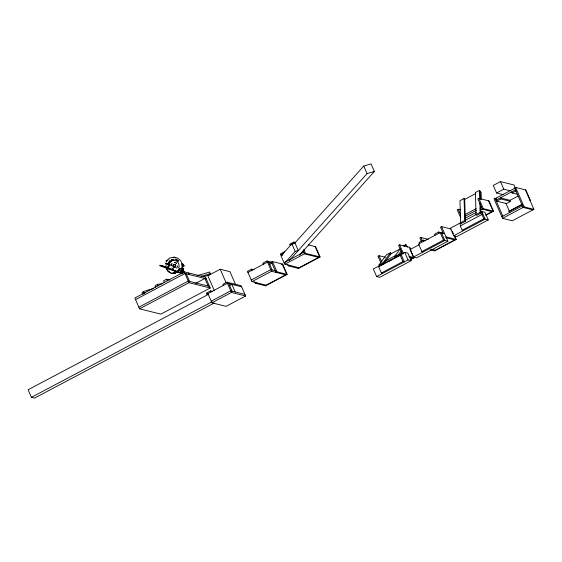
<?xml version="1.0" encoding="UTF-8"?>
<svg xmlns="http://www.w3.org/2000/svg" width="562" height="562" viewBox="0 0 562 562"><rect width="100%" height="100%" fill="white"/><g stroke="black" fill="none" stroke-linecap="round" stroke-linejoin="round"><path stroke-width="0.84" d="M182.636 272.064L182.411 269.978M182.931 272.992L182.896 271.741M183.289 271.53L183.079 272.043M182.903 272.422C182.481 271.039 185.453 272.711 183.563 271.952M177.227 260.213L177.529 260.164M180.325 272.57L182.502 267.126M179.742 268.755L180.627 268.362M176.826 271.734L177.543 272.156L177.992 271.818L177.395 271.277M183.24 272.5L183.212 269.289L183.177 270.835M183.331 271.074L183.303 271.769M182.769 272.605L182.903 272.177L182.973 272.605M181.624 270.589L182.13 270.498L181.659 271.86L181.484 270.821L181.737 271.587M166.19 267.842L165.966 263.866L166.219 263.185L166.717 263.311M181.154 272.12L181.196 271.762M181.287 271.762L182.032 271.86L181.807 271.284M181.744 270.743L181.898 271.235L181.828 270.484L181.21 271.678M181.821 270.701L182.004 271.53M177.662 271.207L178.969 271.003L178.533 270.448M183.36 272.57L183.423 271.846M166.858 261.042L166.626 260.824M166.759 261.049L166.893 260.663M176.173 259.265L175.709 258.998M182.334 267.21L182.805 266.95L182.397 267.828M182.362 268.039L182.552 266.908M181.224 271.594L181.175 272.282M181.94 270.708C182.65 271.502 182.376 269.915 181.828 270.849L181.505 270.736M165.952 260.663L166.921 260.894M166.731 260.937L166.774 260.649M183.233 272.338L183.022 272.127M169.963 272.598L172.562 273.652A3.007 2.789 -76 0 1 174.789 273.132L175.154 272.064A2.171 2.009 -76 0 0 175.147 271.741M173.693 257.684L174.108 257.305L174.719 257.775M181.596 270.624C180.62 271.081 182.411 272.711 181.702 271.727M167.905 263.894L168.045 263.332L168.881 263.135M181.983 271.516L181.456 271.425M184.772 266.044L184.772 265.475M181.119 271.65L181.47 270.828M183.247 265.559L182.903 265.917M169.155 264.583L165.13 263.164L165.474 263.262M182.994 271.256L182.755 272.837M183.324 270.427L183.205 272.057L183.191 270.989M178.084 271.987L160.086 265.285M164.842 266.725L165.453 266.669L165.095 266.55M169.014 264.59L166.591 263.641L169.366 264.899L166.619 263.564M169.281 265.039L168.818 265.285C169.52 264.512 168.319 265.58 169.359 265.454L168.944 264.92L169.485 265.088M171.726 259.335L171.206 260.705L173.314 259.862M182.243 267.477C178.758 281.26 181.47 264.667 182.931 268.488L182.91 269.43L182.601 267.73L182.931 268.488M160.458 265.419L180.711 272.696L182.285 267.716M182.755 270.189L182.116 269.261L182.369 267.505L182.559 268.748M183.015 269.823L182.931 268.179M183.114 270.301L183.1 268.531M183.205 271.418L183.282 269.83M183.472 272.219L183.584 271.903M183.957 272.184L183.521 272.078M184.111 272.127L183.556 271.889M166.204 263.178L169.787 264.463L169.267 265.981L168.256 266.557A2.29 2.122 -76 0 0 170.989 269.24L170.989 269.24M175.379 272.289L175.822 272.844L175.485 272.141M182.362 268.608L181.765 269.029L182.144 269.163M182.306 269.683L182.292 268.481L182.65 268.791M181.94 272.057L181.519 271.952L182.004 271.952M181.842 271.755L181.083 272.247M176.51 271.797L176.988 272.43L176.721 271.713M181.526 272.141L181.828 271.853M168.41 267.575L167.926 268.313M169.295 261.154L168.986 261.632L169.668 261.737M179.58 270.048L179.362 270.54L178.386 270.455M174.649 273.048L174.403 272.352L174.796 272.345M174.754 272.303L174.698 273.055L174.129 273.02M175.674 259.215C177.845 259.658 176.672 261.246 176.173 259.251M174.283 257.649L174.944 257.6M379.013 264.878L386.326 254.909L390.442 252.731L391.047 253.771L383.741 263.74L379.624 265.917L379.013 264.878L383.129 262.7L390.442 252.731M382.701 273.329L381.373 272.999L378.655 266.767L379.392 265.756M401.612 252.254L399.175 255.577L395.058 257.754L394.454 256.708L400.299 248.734M394.454 256.708L398.57 254.537L401.493 250.547M404.415 246.556L405.883 244.561L407.394 247.168M378.655 266.767L400.263 255.338L401.008 254.326L404.317 261.899L402.982 261.562L381.373 272.999M177.69 260.241C177.248 261.407 176.798 259.511 177.395 260.199M168.157 268.727L168.719 268.292M181.435 272.057L181.758 271.875M300.642 253.869L302.356 251.895L303.993 252.303M166.148 261.084L169.605 258.042L174.129 257.164M153.363 288.58L143.282 291.552L142.038 292.935L142.509 294.017M143.162 294.095L143.991 293.174L145.67 292.676M197.051 275.71L209.654 272.001L210.364 273.624L209.12 275.015L203.24 276.743M285.51 262.215L295.162 251.425L298.289 250.504L294.98 242.932L291.854 243.852L281.063 255.914L284.372 263.487M294.72 243.22L363.754 166.043L371.046 163.893L374.348 171.466L299.462 255.19M289.198 260.663L367.063 173.609L374.348 171.466M181.786 270.947C181.463 271.439 181.322 271.39 182.341 271.13M182.067 266.669L183.458 266.072A1.876 1.735 -76 0 0 183.69 265.412L182.959 264.056A2.199 2.037 -76 0 0 182.081 263.74L181.835 263.733M169.738 260.698L170.209 260.332M178.92 270.989L178.491 271.369M178.259 261.197C177.339 261.14 178.59 260.115 178.245 261.19M162.46 283.691L157.297 284.372L154.957 286.009L155.667 287.632M168.509 267.343L167.736 267.674L168.263 266.367M168.923 259.995L169.029 259.911M167.68 266.332L168.249 266.009M169.942 280.009L166.626 279.181L163.542 280.817L164.252 282.44M184.231 271.868L134.831 298L139.559 308.812L160.823 314.137L210.223 288.004L205.495 277.185L184.231 271.868L188.958 282.686L210.223 288.004M135.54 299.623L184.94 273.49L206.205 278.808M138.849 307.196L188.249 281.063L209.514 286.381M139.559 308.812L188.958 282.686M235.45 284.267L229.949 271.685L220.199 269.247L207.849 275.78L214.382 290.723M195.611 283.374L204.877 278.478L208.179 286.051M293.821 242.053L289.704 244.231L290.182 245.313L294.298 243.135L293.821 242.053L295.514 242.475M212.176 291.313L210.511 290.898L206.395 293.076L206.865 294.158L208.537 294.572M207.898 293.61L211.909 302.806L226.093 306.353L245.643 296.005L241.154 285.728L226.978 282.187L222.861 284.365L223.332 285.447M254.08 269.795L251.579 269.17L247.463 271.348L251.952 281.625L266.128 285.166M272.022 262.257L267.013 261L262.897 263.178L263.374 264.259M284.512 251.748L280.396 253.926L280.867 255.007L282.538 255.422M206.865 294.158L227.448 283.269L241.625 286.81M247.933 272.43L267.491 262.082L271.657 263.128M280.867 255.007L283.613 253.553M208.643 294.249L28.1 389.761L31.409 397.327L34.507 398.107L214.277 303.009M272.479 261.569L271.446 262.11L275.935 272.387L276.968 271.839L287.154 274.389L282.665 264.119L272.479 261.569L276.968 271.839M229.563 285.601L231.881 284.372L235.19 291.945M269.605 264.421L271.917 263.192M211.207 301.183L230.757 290.835L244.934 294.383M251.242 280.002L270.8 269.655L275.802 270.905M303.726 252.233L284.175 262.58L284.885 264.203L299.061 267.751M281.197 264.547L282.222 264.007L286.711 274.277L265.102 285.714M31.409 397.327L211.951 301.822M211.909 302.806L231.467 292.458L245.643 296.005M251.952 281.625L271.509 271.277L285.686 274.825M284.885 264.203L305.468 253.314L320.087 256.967L315.598 246.697L308.482 244.913M254.663 281.695L255.352 283.276L256.384 282.728M287.596 264.273L288.285 265.854L289.318 265.313M298.036 268.292L319.645 256.862L315.156 246.585M287.154 274.389L265.545 285.826L255.352 283.276M320.087 256.967L298.478 268.404L288.285 265.854M464.072 198.527L459.955 200.704L460.622 222.671L461.269 223.514L465.385 221.337L464.718 199.37L464.072 198.527L464.739 220.494L465.385 221.337M481.332 199.18L481.121 192.471L479.505 190.363L475.389 192.541L476.056 214.508L476.702 215.351L480.819 213.174L480.538 203.88M464.36 199.559L475.642 193.588M515.333 188.024L514.012 184.996L500.482 181.61L493.274 185.418L496.583 192.991L503.348 194.684M460.685 209.872L458.248 209.261L457.222 209.809L460.671 217.712M485.793 215.281L493.513 211.2L489.024 200.922L478.831 198.372L477.805 198.92L482.294 209.197L492.038 211.635M496.583 192.991L503.791 189.183L510.556 190.869M385.532 257.34L379.034 255.71L378.008 256.258L380.769 262.58M410.843 249.746L409.81 247.371L399.617 244.821L398.591 245.369L402.385 254.066L399.364 255.612M403.137 246.016L405.883 244.561M428.279 239.356L420.966 237.522L419.94 238.07L421.317 241.231M451.3 229.071L441.549 226.634L440.524 227.181L443.285 233.504M496.689 198.73L495.066 198.33L494.033 198.871L502.54 218.344L512.291 220.782L533.9 209.345L525.393 189.879M529.882 200.156L530.324 200.262L525.835 189.991L515.649 187.441L514.616 187.982L523.124 207.455L532.874 209.893M464.823 214.663L476.098 208.692M389.677 254.495L400.467 248.79M515.059 188.094L495.508 198.435L496.689 201.14L506.439 203.577M465.041 216.328L476.323 210.357M480.081 208.369L481.585 207.575L480.615 206.31M496.218 200.058L515.768 189.717M496.689 201.14L500.805 198.962L510.549 201.4M511.652 191.895L512.123 192.977L516.239 190.799M425.757 240.817L423.256 240.185L419.14 242.363L419.61 243.444M442.863 233.068L438.69 232.022L434.574 234.199L435.044 235.281M464.999 218.344L476.274 212.38M480.039 210.385L483.32 208.65L493.513 211.2M384.914 261.211L396.196 255.246M444.619 233.666L440.194 232.563L418.578 243.992L421.886 251.565L423.221 251.895M460.622 222.671L464.739 220.494M476.056 214.508L480.173 212.331L479.892 203.037M404.752 252.345L373.323 268.973L376.624 276.546L379.729 277.319L411.159 260.691L407.85 253.118L404.752 252.345L408.054 259.918L411.159 260.691M419.287 244.653L410.091 249.521L413.4 257.087L416.498 257.867L447.928 241.238L441.549 226.634M461.135 222.517L450.401 228.193L453.71 235.766L456.815 236.539L488.245 219.911L484.936 212.345L481.831 211.565L481.922 214.48L483.812 218.808L488.245 219.911M464.851 220.55L476.471 214.403M388.082 261.583L391.84 259.595M463.531 230.568L462.203 230.237L460.313 225.91L481.922 214.48M509.727 200.508L517.995 196.131M507.121 203.219L509.867 201.765M486.025 214.817L493.071 211.087L488.582 200.81M421.886 251.565L443.502 240.129L447.928 241.238M462.203 230.237L483.812 218.808M376.624 276.546L408.054 259.918M413.4 257.087L444.83 240.466L441.521 232.893M453.71 235.766L485.139 219.138L481.831 211.565M410.569 259.279L413.857 257.537L409.368 247.259M410.436 259.693L414.299 257.649L408.981 256.321M434.173 250.785L455.789 239.349L454.061 235.401M509.046 211.179L522.168 204.238M454.503 235.506L456.232 239.461L434.616 250.891L430.113 249.767M508.715 211.698L522.611 204.35M501.831 216.721L522.414 205.833M502.54 218.344L524.156 206.907L533.9 209.345M181.758 265.981A3.274 3.035 -76 0 0 181.997 265.952L182.257 265.763A0.836 0.773 -76 0 0 182.481 265.109L182.39 264.8A3.323 3.077 -76 0 0 181.842 264.323M175.302 273.006L175.773 272.83L175.302 273.006L174.705 272.324M176.988 272.43L175.499 272.099M201.126 276.342L210.364 273.624M171.909 267.898L171.817 267.926A2.136 1.981 -76 0 0 173.11 269.008L173.637 269.142L173.201 268.987M179.138 269.62L180.402 268.959L179.692 268.798M167.996 263.873L168.649 263.873M169.492 262.082L168.319 262.749L169.007 262.847M173.152 259.89L174.227 259.82L173.799 259.567A5.803 5.374 -76 0 0 171.705 260.065L171.677 259.321M182.39 264.8L183.655 264.8M172.948 272.992L173.447 272.928M179.728 270.076L179.039 269.964M181.891 269.149L178.625 268.06C179.995 265.362 178.421 261.702 175.653 260.606A5.304 4.918 -76 0 0 172.675 260.599A6.526 6.049 -76 0 0 169.014 264.625L169.085 264.73M174.192 257.164C178.14 257.487 181.568 260.62 182.278 264.519M512.123 192.977L517.813 194.396M510.078 200.318L500.335 197.88L500.805 198.962M446.038 236.911L456.232 239.461M445.821 237.663L454.756 239.897M431.145 249.226L435.206 250.238M409.579 257.27L412.824 258.084M318.612 257.403L304.435 253.855L303.058 250.694M169.766 264.456L170.279 264.583M168.403 266.135L168.923 266.262M159.903 265.215L164.806 266.444M166.682 267.969L166.169 267.835L168.038 271.228M173.855 270.266L173.876 270.273A2.171 2.009 -76 0 1 174.642 271.938A1.834 1.7 -76 0 1 174.276 273.006M180.711 272.696L182.685 273.195M166.907 269.655L166.457 267.912M174.789 273.132L174.255 272.999A3.007 2.789 -76 0 0 172.028 273.518L172.562 273.652M169.45 272.465L169.984 272.598L168.017 271.228L171.403 273.385M176.609 268.165L176.545 268.144A3.295 3.049 -76 0 0 177.473 266.29L177.592 265.938L177.697 266.802L177.529 266.332M182.594 272.774L182.973 272.907M164.996 266.767L165.376 266.901M159.938 265.854L181.947 273.729M181.997 265.952L183.064 266.529M181.126 272.352L181.856 272.134M182.109 267.357L182.51 267.674M181.983 268.474L182.531 269.296M169.731 272.542L167.56 270.252M182.39 268.559L182.769 269.128M480.173 212.331L480.819 213.174M182.573 268.762L182.945 269.353M401.458 252.457L402.069 253.504M398.57 254.537L399.175 255.577M383.129 262.7L383.741 263.74M181.322 272.078L181.428 271.27L181.737 271.657M515.649 187.441L524.156 206.907M500.482 181.61L503.791 189.183M505.828 203.093L509.896 212.408M495.066 198.33L502.864 216.173M478.831 198.372L483.32 208.65M458.248 209.261L460.664 214.796M452.333 231.446L453.372 233.82M440.194 232.563L443.502 240.129M438.69 232.022L439.161 233.104M423.256 240.185L423.727 241.267M420.966 237.522L422.35 240.684M399.617 244.821L403.418 253.518M363.754 166.043L367.063 173.609M400.263 255.338L402.982 261.562M379.034 255.71L381.802 262.033M303.74 249.359L305.468 253.314M291.854 243.852L295.162 251.425M268.819 262.419L272.127 269.992M267.013 261L271.509 271.277M251.579 269.17L252.05 270.252M228.776 283.599L232.085 291.172M226.978 282.187L231.467 292.458M220.199 269.247L226.043 282.616M210.511 290.898L210.982 291.98M188.621 272.963L189.331 274.586M186.268 273.82L189.577 281.393M166.626 279.181L167.335 280.803M157.297 284.372L158.006 285.995M143.282 291.552L143.991 293.174M182.566 269.872L182.847 270.526M182.868 269.324L183.022 269.781M183.219 269.226L183.107 268.805L183.275 269.556M182.798 270.118L182.91 270.905M183.064 269.704L183.114 270.174M182.98 269.676L183.184 270.603M182.643 269.641L182.98 271.769M182.769 270.498L182.833 270.877M183.156 270.104L183.247 271.587M182.952 270.835L182.959 271.32M183.142 270.512L183.226 271.081M480.152 191.206L480.412 199.594M479.505 190.363L479.765 198.808M460.222 223.002L460.313 225.91M181.835 264.934A2.88 2.669 -76 0 1 181.997 265.074M179.587 268.327A6.182 5.732 -76 0 1 174.817 271.959M168.965 268.06A6.182 5.732 -76 0 1 168.663 266.5M170.054 261.976A6.182 5.732 -76 0 1 171.178 260.866M177.536 260.719L178.013 260.311L177.536 260.719M171.284 265.334L171.122 265.791L171.073 264.997L171.213 265.32A3.505 3.246 -76 0 1 172.056 263.529L172.113 263.55A3.498 3.239 -76 0 0 171.284 265.334M176.573 263.332L176.552 263.402A3.14 2.915 -76 0 0 174.937 262.573L174.487 262.419L175.499 262.313L174.958 262.503A3.14 2.915 -76 0 1 176.573 263.332M175.035 266.81A1.208 1.117 -76 0 0 174.894 264.737A1.208 1.117 -76 0 0 173.286 265.966A1.208 1.117 -76 0 0 175.035 266.81M174.88 266.774A1.208 1.117 -76 0 0 174.74 264.702A1.208 1.117 -76 0 0 173.131 265.931A1.208 1.117 -76 0 0 174.88 266.774M175.204 267.133A1.623 1.503 -76 0 0 175.014 264.351A1.623 1.503 -76 0 0 172.85 266.002A1.623 1.503 -76 0 0 175.204 267.133"/></g></svg>
